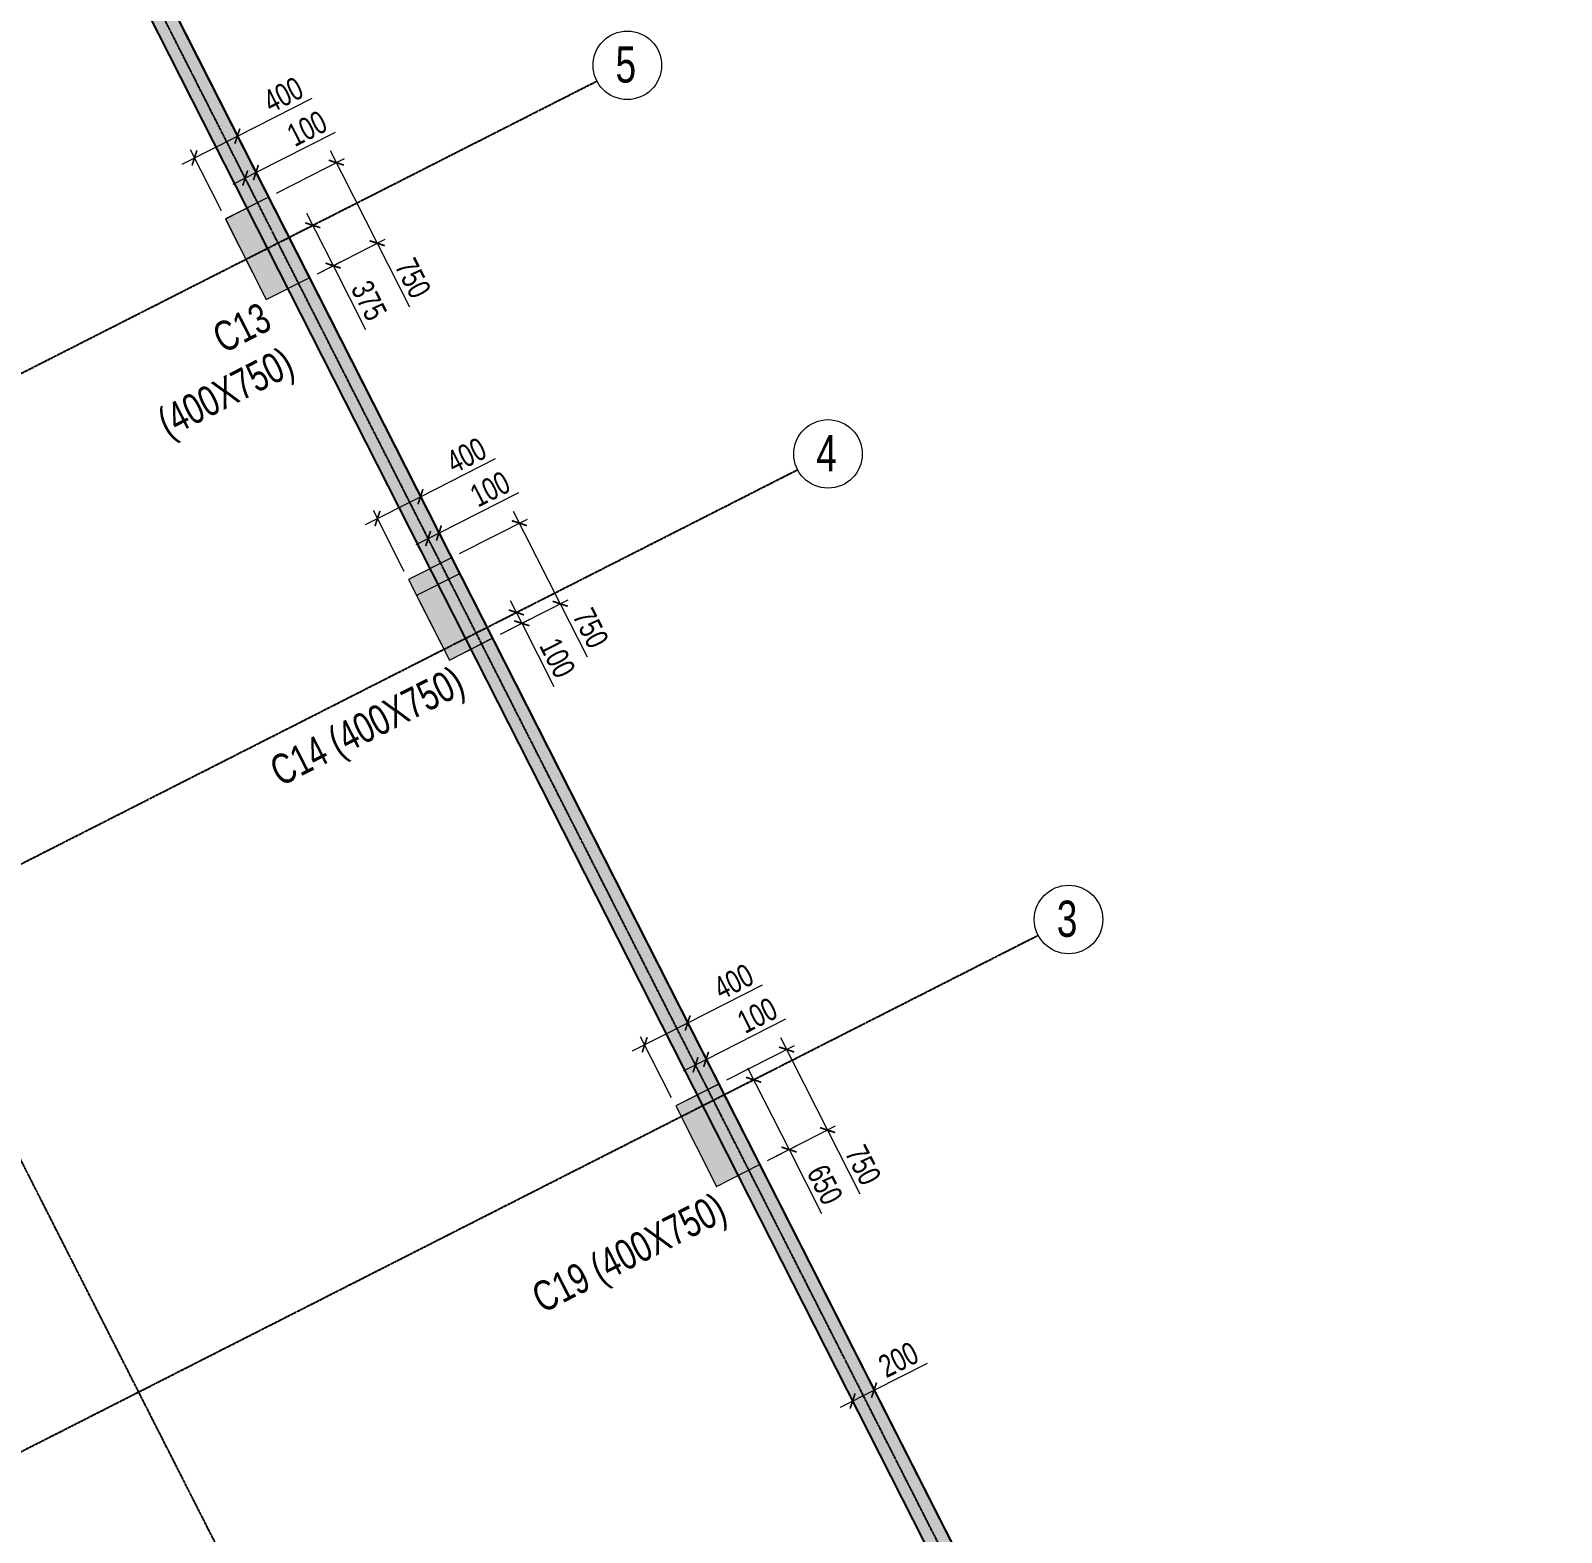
# Model space of a CAD drawing. Header units: millimetres. Extents: x 356 to 40629, y 2473 to 64837.
# Drawn here: x 24580 to 37287, y 38685 to 51152 of the extents above; entities that cross this region are included whole.
import ezdxf

# ---------------------------------------------------------------- set-up
doc = ezdxf.new("R2010")
doc.units = ezdxf.units.MM
doc.linetypes.add('ACAD_ISO10W100', pattern=[18, 12, -3, 0, -3])
doc.linetypes.add('CENTER', pattern=[50.8, 31.75, -6.35, 6.35, -6.35])
doc.layers.add('Arch-Comments', color=30, linetype='Continuous', plot=False)
for name, color, linetype, lineweight in [('S - SEC CUT', 4, 'Continuous', 13), ('S-COL HATCH', 8, 'Continuous', 0), ('S-COLUMN', 6, 'Continuous', 9), ('S-GRID-IDEN', 1, 'Continuous', 9), ('STR-COL-DIM', 8, 'Continuous', 18)]:
    doc.layers.add(name, color=color, linetype=linetype, lineweight=lineweight)
for name, color, linetype in [('S- Structural', 5, 'Continuous'), ('S-COLUMN NO', 6, 'Continuous'), ('S-GRID', 251, 'CENTER'), ('STR-RC WALL', 4, 'Continuous')]:
    doc.layers.add(name, color=color, linetype=linetype)
doc.styles.add('EL', font='swisscl.ttf')
doc.styles.add('SOBHA', font='swisscl.ttf')
doc.styles.add('Swis721 LtCn BT_14', font='swisscl.ttf', dxfattribs={"height": 2.5})
doc.dimstyles.new('S-75', dxfattribs={"dimscale": 75, "dimtxt": 2.5, "dimasz": 1.25, "dimexe": 1, "dimexo": 1, "dimgap": 0.5, "dimtad": 1, "dimdec": 0, "dimrnd": 0.0005, "dimzin": 0, "dimdsep": 46, "dimtxsty": 'EL', "dimblk": 'ARCHTICK', "dimcen": 0.09, "dimdle": 1.5, "dimclrd": 251, "dimclre": 251, "dimclrt": 3, "dimadec": 0, "dimazin": 0, "dimtfac": 1, "dimtdec": 0, "dimtofl": 0, "dimtmove": 0, "dimatfit": 3, "dimfxl": 2, "dimtolj": 1, "dimtzin": 0, "dimlwd": -1, "dimlwe": -1, "dimarcsym": 0})

# ---------------------------------------------------------------- blocks, each defined once
blk = doc.blocks.new('A$Cdfa6e004')
at = {"layer": 'S- Structural', "linetype": 'Continuous', "ltscale": 150}
h = blk.add_hatch(color=9, dxfattribs=at)
h.dxf.hatch_style = 1
h.paths.add_polyline_path([(23655.9, 7383.1), (8109.8, 38000.9), (2982.8, 35397.7, 0.414214), (1666, 31364.6), (3459.4, 27832.5), (1277.9, 26724), (1974.4, 19157.7), (5628.9, 11960.1, -0.3748146), (5451.8, 11259), (1479.8, 8505.4, 1.1306478), (6746.8, 3150.9, -0.0133477), (6928.9, 3355.8), (6997.6, 3512.9), (6828, 3613.7, -1.1978678), (1597.8, 8343.9), (5565.8, 11094.7, 0.3748146), (5807.2, 12050.6), (2170.1, 19214.1), (1489.5, 26607.2), (3728.3, 27744.8), (1844.4, 31455.1, -0.414214), (3073.3, 35219.4), (8022, 37732), (23355.8, 7532.3), (13706.7, 5801.2, -0.5584874), (13268.7, 6634.2), (13096.6, 6736.1, 0.570134), (13719.7, 5600.4)])
at = {"layer": 'STR-RC WALL', "linetype": 'Continuous'}
for points in [[(8450.1, 9487.4, 0.2262432), (7976.1, 4211.9, 0.0795607), (6746.8, 3150.9, -1.1306478), (1479.8, 8505.4), (5451.8, 11259, 0.3748146), (5628.9, 11960.1), (1974.4, 19157.7), (1277.9, 26724), (3459.4, 27832.5), (1666, 31364.6, -0.414214), (2982.8, 35397.7), (8109.8, 38000.9), (23655.9, 7383.1), (23654.8, 7382.9)], [(23654.8, 7382.9), (13719.7, 5600.4, -0.570134), (13096.6, 6736.1), (13268.7, 6634.2, 0.5584874), (13706.7, 5801.2), (23355.8, 7532.3), (8022, 37732), (3073.3, 35219.4, 0.414214), (1844.4, 31455.1), (3728.3, 27744.8), (1489.5, 26607.2), (2170.1, 19214.1), (5807.2, 12050.6, -0.3748146), (5565.8, 11094.7), (1597.8, 8343.9, 2.8617852), (6061, 8270.9)]]:
    blk.add_lwpolyline(points, format="xyb", dxfattribs=at)
blk = doc.blocks.new('A$Cb8b67056')
at = {"layer": 'S- Structural', "linetype": 'Continuous', "ltscale": 150}
h = blk.add_hatch(color=9, dxfattribs=at)
h.dxf.hatch_style = 1
edge = h.paths.add_edge_path()
edge.add_line((5807, 12101), (2170, 19264))
edge.add_line((2170, 19264), (1489, 26657))
edge.add_line((1489, 26657), (3728, 27795))
edge.add_line((3728, 27795), (1844, 31505))
edge.add_arc((4341, 32773), 2800, 116.9191, 206.9191, ccw=False)
edge.add_line((3073, 35269), (8022, 37782))
edge.add_line((8022, 37782), (23356, 7582))
edge.add_line((23356, 7582), (23656, 7433))
edge.add_line((23656, 7433), (8110, 38051))
edge.add_line((8110, 38051), (2983, 35448))
edge.add_arc((4341, 32773), 3000, 116.9191, 206.9191)
edge.add_line((1666, 31415), (3459, 27883))
edge.add_line((3459, 27883), (1278, 26774))
edge.add_line((1278, 26774), (1974, 19208))
edge.add_line((1974, 19208), (5629, 12010))
edge.add_arc((5138, 11761), 550, -55.2684, 26.9186, ccw=False)
edge.add_line((5452, 11309), (1480, 8555))
edge.add_arc((3784, 5554), 3784, 127.5103, 321.5459)
edge.add_arc((10674, -107), 5135, 121.7, 139.8956, ccw=False)
edge.add_arc((7483, 3216), 1156, 64.7574, 77.4485)
edge.add_arc((10674, -107), 5335, 123.4432, 130.4711)
edge.add_arc((3918, 5523), 3649, 334.4953, 352.5911)
edge.add_arc((13744, 6403), 6353, 192.2731, 198.9021)
edge.add_arc((7597, 3548), 808, 62.0051, 80.2007, ccw=False)
edge.add_arc((13744, 6403), 6153, 149.3688, 200.3614, ccw=False)
edge.add_line((8450, 9537), (8603, 9796))
edge.add_line((8603, 9796), (8431, 9897))
edge.add_line((8431, 9897), (8280, 9636))
edge.add_line((8280, 9636), (8178, 9463))
edge.add_arc((13744, 6403), 6353, 151.1961, 161.7183)
edge.add_arc((20908, 4236), 13835, 162.5032, 163.8355)
edge.add_arc((13744, 6403), 6353, 164.6203, 177.5278)
edge.add_arc((3785, 5554), 3783, 17.2592, 49.7989)
edge.add_line((6227, 8444), (6062, 8321))
edge.add_arc((3785, 5554), 3583, -26.6203, 50.5465, ccw=False)
edge.add_arc((3785, 5554), 3583, 321.5756, 333.3755, ccw=False)
edge.add_arc((10674, -107), 5335, 139.927, 140.0717)
edge.add_arc((3784, 5554), 3584, 244.6516, 321.3767, ccw=False)
edge.add_line((2249, 2315), (2071, 2406))
edge.add_arc((3784, 5554), 3584, 127.5854, 241.4523, ccw=False)
edge.add_line((1598, 8394), (5566, 11145))
edge.add_arc((5138, 11761), 750, 304.7316, 386.9186)
at = {"color": 4, "ltscale": 20}
blk.add_lwpolyline([(6187, 8474, -0.146356), (7398, 6679, -0.124382), (8280, 9636), (8431, 9897), (8603, 9796), (8450, 9537, 0.226243), (7976, 4262, 0.079561), (6747, 3201, -1.130648), (1480, 8555), (5452, 11309, 0.374815), (5629, 12010), (1974, 19208), (1278, 26774), (3459, 27883), (1666, 31415, -0.414214), (2983, 35448), (8110, 38051), (23656, 7433), (23655, 7433)], format="xyb", dxfattribs=at)
at = {"color": 4, "linetype": 'Continuous'}
blk.add_lwpolyline([(23655, 7433), (13720, 5650, -0.570134), (13097, 6786), (13249, 7044), (13422, 6942), (13269, 6684, 0.558487), (13707, 5851), (23356, 7582), (8022, 37782), (3073, 35269, 0.414214), (1844, 31505), (3728, 27795), (1489, 26657), (2170, 19264), (5807, 12101, -0.374815), (5566, 11145), (1598, 8394, 2.861785), (6061, 8321)], format="xyb", dxfattribs=at)
blk = doc.blocks.new('_ArchTick')
at = {"color": 0, "linetype": 'ByBlock', "const_width": 0.15}
blk.add_lwpolyline([(-0.5, -0.5), (0.5, 0.5)], dxfattribs=at)
blk = doc.blocks.new('*D606')
at = {"layer": 'STR-COL-DIM', "color": 251, "linetype": 'Continuous', "transparency": 16777216}
for p, q in [((26296, 50276), (26918, 50591)), ((26519, 49836), (26262, 50343)), ((25839, 50044), (26296, 50276)), ((26163, 49655), (25906, 50162))]:
    blk.add_line(p, q, dxfattribs=at)
at = {"layer": 'STR-COL-DIM', "color": 251, "transparency": 16777216, "xscale": 93.75, "yscale": 93.75, "zscale": 93.75}
for p, rotation in [((26296, 50276), 26.91905313535523), ((25940, 50095), 206.9190531353552)]:
    blk.add_blockref('_ArchTick', p, dxfattribs=dict(at, rotation=rotation))
at = {"layer": 'STR-COL-DIM', "color": 3, "transparency": 16777216, "insert": (26677, 50619), "char_height": 187.5, "attachment_point": 5, "rotation": 26.9191, "style": 'EL'}
blk.add_mtext('\\A1;400', dxfattribs=at)
blk = doc.blocks.new('*D607')
at = {"layer": 'STR-COL-DIM', "color": 251, "linetype": 'Continuous', "transparency": 16777216}
for p, q in [((26450, 49974), (27112, 50310)), ((26260, 49877), (26450, 49974)), ((26431, 49791), (26327, 49995)), ((26519, 49836), (26416, 50040))]:
    blk.add_line(p, q, dxfattribs=at)
at = {"layer": 'STR-COL-DIM', "color": 251, "transparency": 16777216, "xscale": 93.75, "yscale": 93.75, "zscale": 93.75}
for p, rotation in [((26361, 49928), 206.9190531353408), ((26450, 49974), 26.91905313534079)]:
    blk.add_blockref('_ArchTick', p, dxfattribs=dict(at, rotation=rotation))
at = {"layer": 'STR-COL-DIM', "color": 3, "transparency": 16777216, "insert": (26874, 50339), "char_height": 187.5, "attachment_point": 5, "rotation": 26.9191, "style": 'EL'}
blk.add_mtext('\\A1;100', dxfattribs=at)
blk = doc.blocks.new('*D608')
at = {"layer": 'STR-COL-DIM', "color": 251, "linetype": 'Continuous', "transparency": 16777216}
for p, q in [((26790, 49469), (26989, 49570)), ((26871, 49636), (27091, 49201)), ((26960, 49134), (27158, 49235)), ((27091, 49201), (27361, 48671))]:
    blk.add_line(p, q, dxfattribs=at)
at = {"layer": 'STR-COL-DIM', "color": 251, "transparency": 16777216}
for p, xscale, yscale, zscale, rotation in [((26922, 49536), 93.75, 93.75, 93.75, 116.9190531376438), ((27091, 49201), 93.75000000000001, 93.75000000000001, 93.75000000000001, 296.9190531376439)]:
    blk.add_blockref('_ArchTick', p, dxfattribs=dict(at, xscale=xscale, yscale=yscale, zscale=zscale, rotation=rotation))
at = {"layer": 'STR-COL-DIM', "color": 3, "transparency": 16777216, "insert": (27389, 48911), "char_height": 187.5, "attachment_point": 5, "rotation": 296.9191, "style": 'EL'}
blk.add_mtext('\\A1;375', dxfattribs=at)
blk = doc.blocks.new('*D609')
at = {"layer": 'STR-COL-DIM', "color": 251, "linetype": 'Continuous', "transparency": 16777216}
for p, q in [((26620, 49803), (27184, 50089)), ((27066, 50156), (27457, 49387)), ((26960, 49134), (27524, 49421)), ((27457, 49387), (27725, 48858))]:
    blk.add_line(p, q, dxfattribs=at)
at = {"layer": 'STR-COL-DIM', "color": 251, "transparency": 16777216, "xscale": 93.75, "yscale": 93.75, "zscale": 93.75}
for p, rotation in [((27117, 50056), 116.9190266238063), ((27457, 49387), 296.9190266238063)]:
    blk.add_blockref('_ArchTick', p, dxfattribs=dict(at, rotation=rotation))
at = {"layer": 'STR-COL-DIM', "color": 3, "transparency": 16777216, "insert": (27754, 49097), "char_height": 187.5, "attachment_point": 5, "rotation": 296.919, "style": 'EL'}
blk.add_mtext('\\A1;750', dxfattribs=at)
blk = doc.blocks.new('*D610')
at = {"layer": 'STR-COL-DIM', "color": 251, "linetype": 'Continuous', "transparency": 16777216}
for p, q in [((27816, 47283), (28438, 47599)), ((27359, 47051), (27816, 47283)), ((28039, 46844), (27782, 47350)), ((27682, 46662), (27425, 47169))]:
    blk.add_line(p, q, dxfattribs=at)
at = {"layer": 'STR-COL-DIM', "color": 251, "transparency": 16777216, "xscale": 93.75, "yscale": 93.75, "zscale": 93.75}
for p, rotation in [((27816, 47283), 26.91905313535523), ((27459, 47102), 206.9190531353552)]:
    blk.add_blockref('_ArchTick', p, dxfattribs=dict(at, rotation=rotation))
at = {"layer": 'STR-COL-DIM', "color": 3, "transparency": 16777216, "insert": (28197, 47626), "char_height": 187.5, "attachment_point": 5, "rotation": 26.9191, "style": 'EL'}
blk.add_mtext('\\A1;400', dxfattribs=at)
blk = doc.blocks.new('*D611')
at = {"layer": 'STR-COL-DIM', "color": 251, "linetype": 'Continuous', "transparency": 16777216}
for p, q in [((27969, 46981), (28632, 47317)), ((28039, 46844), (27935, 47048)), ((27780, 46885), (27969, 46981)), ((27950, 46798), (27846, 47003))]:
    blk.add_line(p, q, dxfattribs=at)
at = {"layer": 'STR-COL-DIM', "color": 251, "transparency": 16777216, "xscale": 93.75, "yscale": 93.75, "zscale": 93.75}
for p, rotation in [((27969, 46981), 26.91905313534079), ((27880, 46936), 206.9190531353408)]:
    blk.add_blockref('_ArchTick', p, dxfattribs=dict(at, rotation=rotation))
at = {"layer": 'STR-COL-DIM', "color": 3, "transparency": 16777216, "insert": (28394, 47346), "char_height": 187.5, "attachment_point": 5, "rotation": 26.9191, "style": 'EL'}
blk.add_mtext('\\A1;100', dxfattribs=at)
blk = doc.blocks.new('*D612')
at = {"layer": 'STR-COL-DIM', "color": 251, "linetype": 'Continuous', "transparency": 16777216}
for p, q in [((28561, 46422), (28657, 46232)), ((28434, 46231), (28679, 46356)), ((28479, 46142), (28724, 46266)), ((28657, 46232), (28924, 45707))]:
    blk.add_line(p, q, dxfattribs=at)
at = {"layer": 'STR-COL-DIM', "color": 251, "transparency": 16777216}
for p, xscale, yscale, zscale, rotation in [((28612, 46322), 93.75, 93.75, 93.75, 116.9192514383829), ((28657, 46232), 93.74999999999999, 93.74999999999999, 93.74999999999999, 296.9192514383829)]:
    blk.add_blockref('_ArchTick', p, dxfattribs=dict(at, xscale=xscale, yscale=yscale, zscale=zscale, rotation=rotation))
at = {"layer": 'STR-COL-DIM', "color": 3, "transparency": 16777216, "insert": (28953, 45945), "char_height": 187.5, "attachment_point": 5, "rotation": 296.9193, "style": 'EL'}
blk.add_mtext('\\A1;100', dxfattribs=at)
blk = doc.blocks.new('*D613')
at = {"layer": 'STR-COL-DIM', "color": 251, "linetype": 'Continuous', "transparency": 16777216}
for p, q in [((28586, 47163), (28976, 46394)), ((28140, 46811), (28704, 47097)), ((28479, 46142), (29043, 46428)), ((28976, 46394), (29200, 45953))]:
    blk.add_line(p, q, dxfattribs=at)
at = {"layer": 'STR-COL-DIM', "color": 251, "transparency": 16777216, "xscale": 93.75, "yscale": 93.75, "zscale": 93.75}
for p, rotation in [((28637, 47063), 116.9190266234271), ((28976, 46394), 296.9190266234272)]:
    blk.add_blockref('_ArchTick', p, dxfattribs=dict(at, rotation=rotation))
at = {"layer": 'STR-COL-DIM', "color": 3, "transparency": 16777216, "insert": (29229, 46192), "char_height": 187.5, "attachment_point": 5, "rotation": 296.919, "style": 'EL'}
blk.add_mtext('\\A1;750', dxfattribs=at)
blk = doc.blocks.new('*D614')
at = {"layer": 'STR-COL-DIM', "color": 251, "linetype": 'Continuous', "transparency": 16777216}
for p, q in [((30034, 42914), (30656, 43230)), ((30257, 42474), (30000, 42981)), ((29577, 42682), (30034, 42914)), ((29901, 42293), (29643, 42800))]:
    blk.add_line(p, q, dxfattribs=at)
at = {"layer": 'STR-COL-DIM', "color": 251, "transparency": 16777216, "xscale": 93.75, "yscale": 93.75, "zscale": 93.75}
for p, rotation in [((30034, 42914), 26.91905313535523), ((29677, 42733), 206.9190531353552)]:
    blk.add_blockref('_ArchTick', p, dxfattribs=dict(at, rotation=rotation))
at = {"layer": 'STR-COL-DIM', "color": 3, "transparency": 16777216, "insert": (30415, 43257), "char_height": 187.5, "attachment_point": 5, "rotation": 26.9191, "style": 'EL'}
blk.add_mtext('\\A1;400', dxfattribs=at)
blk = doc.blocks.new('*D615')
at = {"layer": 'STR-COL-DIM', "color": 251, "linetype": 'Continuous', "transparency": 16777216}
for p, q in [((30187, 42612), (30850, 42948)), ((29998, 42516), (30187, 42612)), ((30168, 42429), (30065, 42634)), ((30257, 42474), (30154, 42679))]:
    blk.add_line(p, q, dxfattribs=at)
at = {"layer": 'STR-COL-DIM', "color": 251, "transparency": 16777216, "xscale": 93.75, "yscale": 93.75, "zscale": 93.75}
for p, rotation in [((30099, 42567), 206.9190531353408), ((30187, 42612), 26.91905313534079)]:
    blk.add_blockref('_ArchTick', p, dxfattribs=dict(at, rotation=rotation))
at = {"layer": 'STR-COL-DIM', "color": 3, "transparency": 16777216, "insert": (30612, 42977), "char_height": 187.5, "attachment_point": 5, "rotation": 26.9191, "style": 'EL'}
blk.add_mtext('\\A1;100', dxfattribs=at)
blk = doc.blocks.new('*D616')
at = {"layer": 'STR-COL-DIM', "color": 251, "linetype": 'Continuous', "transparency": 16777216}
for p, q in [((30403, 42353), (30648, 42477)), ((30530, 42543), (30876, 41863)), ((30698, 41773), (30943, 41897)), ((30876, 41863), (31145, 41332))]:
    blk.add_line(p, q, dxfattribs=at)
at = {"layer": 'STR-COL-DIM', "color": 251, "transparency": 16777216}
for p, xscale, yscale, zscale, rotation in [((30581, 42443), 93.74999999999999, 93.74999999999999, 93.74999999999999, 116.9192056911603), ((30876, 41863), 93.75, 93.75, 93.75, 296.9192056911603)]:
    blk.add_blockref('_ArchTick', p, dxfattribs=dict(at, xscale=xscale, yscale=yscale, zscale=zscale, rotation=rotation))
at = {"layer": 'STR-COL-DIM', "color": 3, "transparency": 16777216, "insert": (31173, 41572), "char_height": 187.5, "attachment_point": 5, "rotation": 296.9192, "style": 'EL'}
blk.add_mtext('\\A1;650', dxfattribs=at)
blk = doc.blocks.new('*D617')
at = {"layer": 'STR-COL-DIM', "color": 251, "linetype": 'Continuous', "transparency": 16777216}
for p, q in [((30358, 42442), (30922, 42728)), ((30804, 42794), (31195, 42025)), ((30698, 41773), (31261, 42059)), ((31195, 42025), (31463, 41496))]:
    blk.add_line(p, q, dxfattribs=at)
at = {"layer": 'STR-COL-DIM', "color": 251, "transparency": 16777216, "xscale": 93.75, "yscale": 93.75, "zscale": 93.75}
for p, rotation in [((30855, 42694), 116.9190266224799), ((31195, 42025), 296.91902662248)]:
    blk.add_blockref('_ArchTick', p, dxfattribs=dict(at, rotation=rotation))
at = {"layer": 'STR-COL-DIM', "color": 3, "transparency": 16777216, "insert": (31491, 41735), "char_height": 187.5, "attachment_point": 5, "rotation": 296.919, "style": 'EL'}
blk.add_mtext('\\A1;750', dxfattribs=at)
blk = doc.blocks.new('GRIDS')
at = {"layer": 'S-GRID', "linetype": 'ACAD_ISO10W100', "ltscale": 0.05}
for p, q in [((133565.2, -63752.2), (115342.8, -27863.4)), ((127981.9, -64573.6), (110572.2, -30285.6)), ((111517.5, -48558.7), (125559, -41429.1)), ((113161.3, -51796.2), (127225.4, -44655.2)), ((115130.7, -55674.9), (129221.9, -48520.1))]:
    blk.add_line(p, q, dxfattribs=at)
at = {"layer": 'S-GRID-IDEN'}
for centre in [(125811.5, -41298.2), (127477.9, -44524.3), (129474.4, -48389.2)]:
    blk.add_circle(centre, 284.4, dxfattribs=at)
at = {"layer": 'S-GRID-IDEN', "color": 2, "style": 'SOBHA'}
for s, p in [('5', (125713.7, -41441.8)), ('4', (127380.2, -44667.9)), ('3', (129376.7, -48532.8))]:
    blk.add_text(s, height=300, rotation=0, dxfattribs=at).set_placement(p)
blk = doc.blocks.new('BASEMENT COLUMNS')
at = {"layer": 'S-COL HATCH'}
h = blk.add_hatch(color=256, dxfattribs=at)
h.dxf.hatch_style = 1
h.paths.add_polyline_path([(5350, -100236), (5750, -100236), (5750, -99486), (5350, -99486)])
h = blk.add_hatch(color=256, dxfattribs=at)
h.dxf.hatch_style = 1
h.paths.add_polyline_path([(5350, -103593), (5750, -103593), (5750, -102843), (5350, -102843)])
h = blk.add_hatch(color=256, dxfattribs=at)
h.dxf.hatch_style = 1
h.paths.add_polyline_path([(5350, -108493), (5750, -108493), (5750, -107743), (5350, -107743)])
at = {"layer": 'S-COLUMN'}
for points in [[(5350, -100236), (5750, -100236), (5750, -99486), (5350, -99486)], [(5350, -103593), (5750, -103593), (5750, -102843), (5350, -102843)], [(5350, -108493), (5750, -108493), (5750, -107743), (5350, -107743)]]:
    blk.add_lwpolyline(points, close=True, dxfattribs=at)
blk = doc.blocks.new('*D422')
at = {"layer": 'S-COLUMN', "color": 251, "linetype": 'Continuous', "transparency": 16777216}
for p, q in [((31581, 39867), (32024, 40091)), ((31659, 39714), (31547, 39934)), ((31303, 39725), (31581, 39867)), ((31480, 39624), (31369, 39843))]:
    blk.add_line(p, q, dxfattribs=at)
at = {"layer": 'S-COLUMN', "color": 251, "transparency": 16777216, "xscale": 93.75, "yscale": 93.75, "zscale": 93.75}
for p, rotation in [((31581, 39867), 26.91905313478552), ((31403, 39776), 206.9190531347855)]:
    blk.add_blockref('_ArchTick', p, dxfattribs=dict(at, rotation=rotation))
at = {"layer": 'S-COLUMN', "color": 3, "transparency": 16777216, "insert": (31784, 40119), "char_height": 187.5, "attachment_point": 5, "rotation": 26.9191, "style": 'EL'}
blk.add_mtext('\\A1;200', dxfattribs=at)

msp = doc.modelspace()

# ---------------------------------------------------------------- hatches: boundary and pattern name
at = {"layer": 'S-COL HATCH'}
h = msp.add_hatch(color=256, dxfattribs=at)
h.dxf.hatch_style = 1
h.paths.add_polyline_path([(26536.3, 48919.4), (26892.9, 49100.5), (26553.4, 49769.2), (26196.7, 49588.1)])
h = msp.add_hatch(color=256, dxfattribs=at)
h.dxf.hatch_style = 1
h.paths.add_polyline_path([(28055.7, 45926.8), (28412.4, 46107.9), (28140.8, 46642.9), (27784.1, 46461.8)])
h = msp.add_hatch(color=256, dxfattribs=at)
h.dxf.hatch_style = 1
h.paths.add_polyline_path([(30273.9, 41557.7), (30630.6, 41738.8), (30291.1, 42407.5), (29934.5, 42226.5)])

# ---------------------------------------------------------------- linework, layer by layer
at = {"layer": 'S-COLUMN'}
for points in [[(26536.3, 48919.4), (26892.9, 49100.5), (26553.4, 49769.2), (26196.7, 49588.1)], [(28055.7, 45926.8), (28412.4, 46107.9), (28140.8, 46642.9), (27784.1, 46461.8)], [(30273.9, 41557.7), (30630.6, 41738.8), (30291.1, 42407.5), (29934.5, 42226.5)]]:
    msp.add_lwpolyline(points, close=True, dxfattribs=at)

# ---------------------------------------------------------------- block references
at = {"layer": 'Arch-Comments', "color": 4, "ltscale": 20}
msp.add_blockref('A$Cb8b67056', (12176.1, 24062.1), dxfattribs=at)
at = {"layer": 'S - SEC CUT', "ltscale": 20}
msp.add_blockref('A$Cdfa6e004', (12176.1, 24112.1), dxfattribs=at)
at = {"layer": 'S-COLUMN', "rotation": 26.91905313264673}
msp.add_blockref('BASEMENT COLUMNS', (-23614.2, 135872.8), dxfattribs=at)
at = {"layer": 'S-GRID', "color": 2}
msp.add_blockref('GRIDS', (-96278.7, 92162.4), dxfattribs=at)

# ---------------------------------------------------------------- texts
at = {"layer": 'S-COLUMN NO', "char_height": 250, "attachment_point": 1, "rotation": 27, "style": 'Swis721 LtCn BT_14'}
for s, insert, width, line_spacing_factor in [('\\pxsm1,qr;C13 (400X750)', (25089.4, 48194), 1565.26, 0.688335), ('\\pxsm1,qr;C14 (400X750)', (26600.5, 45127.3), 1670.109, 0.652156), ('\\pxsm1,qr;C19 (400X750)', (28774.9, 40754.6), 1670.109, 0.652156)]:
    msp.add_mtext(s, dxfattribs=dict(at, insert=insert, width=width, line_spacing_factor=line_spacing_factor))

# ---------------------------------------------------------------- dimensions: what is measured, and where the dimension line sits
at = {"layer": 'S-COLUMN', "color": 1}
dim = msp.add_aligned_dim(p1=(31514.4, 39556.8), p2=(31692.8, 39647.3), distance=246.1, dimstyle='S-75', dxfattribs=at)
dim.commit()
dim.dimension.update_dxf_attribs({"geometry": '*D422', "text_midpoint": (31783.9, 40119.3)})
at = {"layer": 'STR-COL-DIM', "color": 2}
for base, p1, p2, angle, picture, middle in [((26296.2, 50275.7), (26196.7, 49588.1), (26553.4, 49769.2), 26.91905, '*D606', (26737.5, 50499.8)), ((26449.6, 49973.6), (26464.5, 49724.1), (26553.4, 49769.2), 26.91905, '*D607', (26934.7, 50219.8)), ((27456.7, 49386.8), (26553.4, 49769.2), (26892.9, 49100.5), 296.91903, '*D609', (27634.5, 49036.7)), ((27091.5, 49201.3, 0), (26723.1, 49434.9, 0), (26892.9, 49100.5), 296.91905, '*D608', (27269.5, 48850.7, 0)), ((27815.7, 47283.1), (27716.2, 46595.5), (28072.9, 46776.6), 26.91905, '*D610', (28257, 47507.2)), ((27969.1, 46981), (27983.9, 46731.5), (28072.9, 46776.6), 26.91905, '*D611', (28454.1, 47227.2)), ((28976.2, 46394.2), (28072.9, 46776.6), (28412.4, 46107.9), 296.91903, '*D613', (29109.5, 46131.6)), ((28657.3, 46232.3, 0), (28367, 46197.3), (28412.4, 46107.9), 296.91925, '*D612', (28834.1, 45884.1, 0)), ((30034.1, 42914.1), (29934.6, 42226.5), (30291.2, 42407.6), 26.91905, '*D614', (30475.3, 43138.2)), ((30187.5, 42611.9), (30202.3, 42362.5), (30291.2, 42407.6), 26.91905, '*D615', (30672.5, 42858.2)), ((31194.6, 42025.1), (30291.2, 42407.6), (30630.8, 41738.9), 296.91903, '*D617', (31372.3, 41675)), ((30875.7, 41863.2, 0), (30336.4, 42318.6, 0), (30630.8, 41738.9), 296.91921, '*D616', (31054, 41512, 0))]:
    dim = msp.add_linear_dim(base=base, p1=p1, p2=p2, angle=angle, dimstyle='S-75', dxfattribs=at)
    dim.commit()
    dim.dimension.update_dxf_attribs({"geometry": picture, "text_midpoint": middle, "dimtype": 161})

doc.saveas('drawing.dxf')
